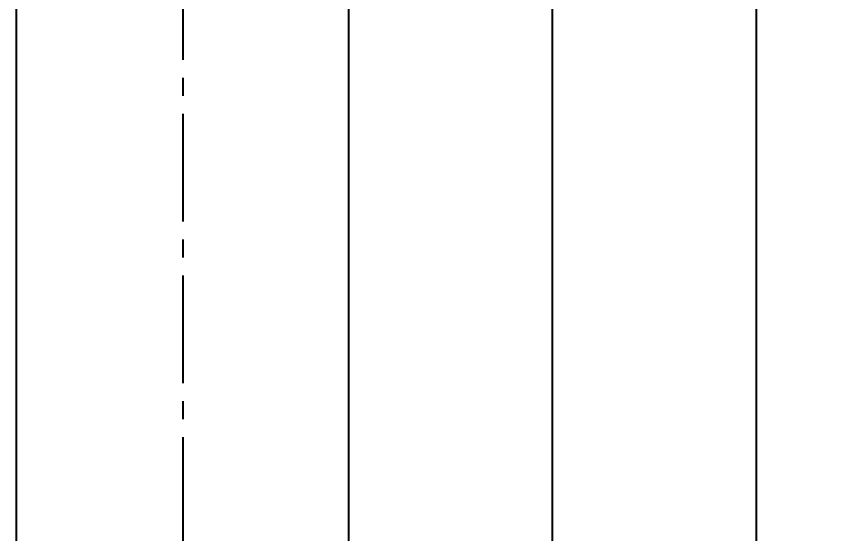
# Model space of a CAD drawing. Header units: millimetres. Extents: x 3724 to 4565, y 1133 to 1727.
# Drawn here: x 3853.6 to 3963.6, y 1352.4 to 1420.9 of the extents above; entities that cross this region are included whole.
import ezdxf

# ---------------------------------------------------------------- set-up
doc = ezdxf.new("R2010")
doc.units = ezdxf.units.MM
doc.linetypes.add('CENTER2', pattern=[28.575, 19.05, -3.175, 3.175, -3.175])
doc.layers.add('DIM', color=3, linetype='Continuous')
doc.layers.add('중심선', color=1, linetype='CENTER2')
doc.styles.get("Standard").update_dxf_attribs({"font": 'arial.ttf'})
doc.dimstyles.new('사본 ISO-25', dxfattribs={"dimtxt": 7, "dimasz": 7, "dimexe": 1.25, "dimexo": 0.625, "dimtad": 1, "dimtih": 1, "dimtoh": 1, "dimdec": 1, "dimdsep": 46, "dimtxsty": 'Standard', "dimcen": 2.5, "dimclrd": 3, "dimclre": 3, "dimclrt": 4, "dimadec": 0, "dimazin": 0, "dimtfac": 1, "dimtdec": 1, "dimtmove": 0, "dimatfit": 3, "dimfxl": 1, "dimarcsym": 0})

# ---------------------------------------------------------------- blocks, each defined once
blk = doc.blocks.new('*D10')
at = {"layer": 'Defpoints', "color": 0, "transparency": 16777216}
for p in [(3885.63, 1595.72), (3901.63, 1325.44), (3951.63, 1325.44)]:
    blk.add_point(p, dxfattribs=at)
at = {"layer": 'DIM', "color": 3, "lineweight": -2, "transparency": 16777216}
for p, q in [((3886.25, 1595.72), (3952.88, 1595.72)), ((3951.63, 1588.72), (3951.63, 1466.16)), ((3951.63, 1332.44), (3951.63, 1455)), ((3902.25, 1325.44), (3952.88, 1325.44))]:
    blk.add_line(p, q, dxfattribs=at)
at = {"layer": 'DIM', "color": 3, "transparency": 16777216}
for points in [[(3950.46, 1588.72), (3952.79, 1588.72), (3951.63, 1595.72)], [(3950.46, 1332.44), (3952.79, 1332.44), (3951.63, 1325.44)]]:
    blk.add_solid(points, dxfattribs=at)
at = {"layer": 'DIM', "color": 4, "transparency": 16777216, "insert": (3951.63, 1460.58), "char_height": 7, "attachment_point": 5}
blk.add_mtext('270.3', dxfattribs=at)
blk = doc.blocks.new('*D11')
at = {"layer": 'Defpoints', "color": 0, "transparency": 16777216}
for p in [(3892.63, 1576.48), (3924.63, 1325.44), (3924.87, 1325.44)]:
    blk.add_point(p, dxfattribs=at)
at = {"layer": 'DIM', "color": 3, "lineweight": -2, "transparency": 16777216}
for p, q in [((3893.25, 1576.48), (3925.88, 1576.48)), ((3924.63, 1569.48), (3924.63, 1454.27)), ((3924.63, 1332.44), (3924.63, 1443.12)), ((3924.25, 1325.44), (3923.38, 1325.44))]:
    blk.add_line(p, q, dxfattribs=at)
at = {"layer": 'DIM', "color": 3, "transparency": 16777216}
for points in [[(3923.46, 1569.48), (3925.79, 1569.48), (3924.63, 1576.48)], [(3923.46, 1332.44), (3925.79, 1332.44), (3924.63, 1325.44)]]:
    blk.add_solid(points, dxfattribs=at)
at = {"layer": 'DIM', "color": 4, "transparency": 16777216, "insert": (3924.63, 1448.7), "char_height": 7, "attachment_point": 5}
blk.add_mtext('251', dxfattribs=at)

msp = doc.modelspace()

# ---------------------------------------------------------------- linework, layer by layer
at = {"extrusion": (0, 1, 0)}
for p, q in [((3853.63, 1332.44), (3853.63, 1479.94)), ((3897.63, 1332.44), (3897.63, 1479.94))]:
    msp.add_line(p, q, dxfattribs=at)
at = {"layer": '중심선', "color": 1, "ltscale": 0.75}
msp.add_line((3875.63, 1600.89), (3875.63, 1190.16), dxfattribs=at)

# ---------------------------------------------------------------- dimensions: what is measured, and where the dimension line sits
at = {"layer": 'DIM'}
dim = msp.add_linear_dim(base=(3951.63, 1325.44), p1=(3885.63, 1595.72), p2=(3901.63, 1325.44), angle=90, dimstyle='사본 ISO-25', override={"dimgap": 2, "dimtad": 0}, dxfattribs=at)
dim.commit()
dim.dimension.update_dxf_attribs({"geometry": '*D10', "text_midpoint": (3951.63, 1460.58)})
dim = msp.add_linear_dim(base=(3924.63, 1325.44), p1=(3892.63, 1576.48), p2=(3924.87, 1325.44), angle=90, dimstyle='사본 ISO-25', override={"dimgap": 2, "dimtad": 0}, dxfattribs=at)
dim.commit()
dim.dimension.update_dxf_attribs({"geometry": '*D11', "text_midpoint": (3924.63, 1448.7), "dimtype": 160})

doc.saveas('drawing.dxf')
